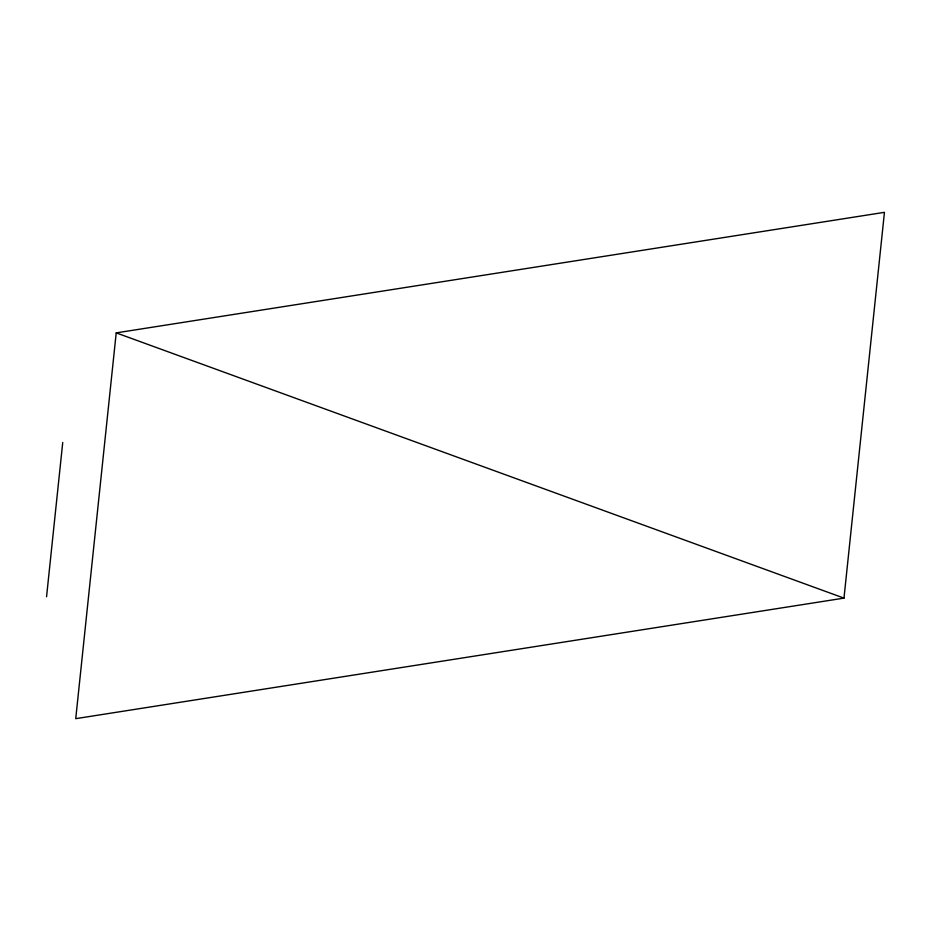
<?xml version="1.0" encoding="UTF-8"?>
<svg xmlns="http://www.w3.org/2000/svg" width="931" height="931" viewBox="0 0 931 931"><rect width="100%" height="100%" fill="white"/><g stroke="black" fill="none" stroke-linecap="round" stroke-linejoin="round"><path stroke-width="1.4" d="M46.55 596.771L62.738 442.458M116.212 332.879L75.737 718.662L843.975 598.121L884.45 212.338L116.212 332.879L843.975 598.121"/></g></svg>
